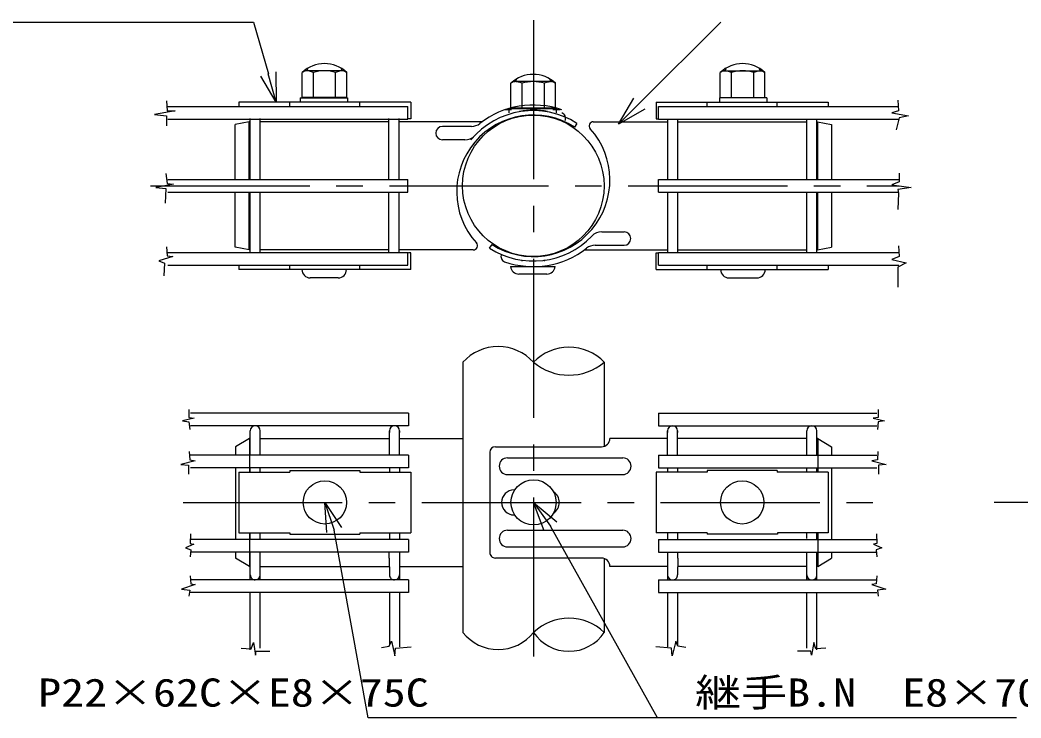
# Model space of a CAD drawing. Units: millimetres, scale not verified. Extents: x -2970 to 2970, y -2100 to 2100.
# Drawn here: x 1166 to 2363, y 418 to 1253 of the extents above; entities that cross this region are included whole.
import ezdxf
from ezdxf.enums import TextEntityAlignment as Align

# ---------------------------------------------------------------- set-up
doc = ezdxf.new("R2010")
doc.units = ezdxf.units.MM
doc.header["$LTSCALE"] = 10
doc.linetypes.add('USER1', pattern=[28.575, 19.05, -3.175, 3.175, -3.175])
for name, color, linetype, lineweight in [('0-0_1', 7, 'Continuous', 25), ('0-1_0', 7, 'Continuous', 25), ('0-2_2', 7, 'Continuous', 25), ('0-4_EXTCNT-L', 1, 'Continuous', 25)]:
    doc.layers.add(name, color=color, linetype=linetype, lineweight=lineweight)
doc.styles.add('ＭＳ ゴシック', font='')
doc.styles.get('ＭＳ ゴシック').set_extended_font_data('MS Gothic')

# ---------------------------------------------------------------- blocks, each defined once
blk = doc.blocks.new('_Open30')
at = {"layer": '0-1_0', "color": 4}
blk.add_line((0, 0), (-10, 0), dxfattribs=at)
blk.add_lwpolyline([(-10, 2.679), (0, 0), (-10, -2.679)], dxfattribs=at)

msp = doc.modelspace()

# ---------------------------------------------------------------- linework, layer by layer
at = {"layer": '0-0_1', "color": 4, "linetype": 'USER1'}
for p, q in [((1780.06, 1253.22), (1780.06, 484.25)), ((1321.8, 1054.76), (2216.96, 1054.76)), ((1360.59, 675.83), (2206.76, 675.83)), ((2704.8, 675.83), (2331.31, 675.83))]:
    msp.add_line(p, q, dxfattribs=at)
at = {"layer": '0-0_1', "color": 4}
for p, q in [((1340.88, 1156.4), (1341.74, 1144.49)), ((2215.76, 1157.44), (2216.61, 1144.67)), ((1326.41, 1140.23), (1340.88, 1138.53)), ((1340.88, 1138.53), (1340.88, 1126.61)), ((2216.61, 1144.67), (2208.95, 1142.12)), ((2208.95, 1142.12), (2228.53, 1138.71)), ((2228.53, 1138.71), (2217.46, 1136.16)), ((2217.46, 1136.16), (2214.06, 1121.69)), ((1340.03, 1069.59), (1341.74, 1057.67)), ((2217.46, 1069.75), (2217.46, 1059.54)), ((1349.4, 1056.82), (1328.12, 1052.56)), ((1341.74, 1057.67), (1349.4, 1056.82)), ((2217.46, 1059.54), (2208.95, 1056.13)), ((2208.95, 1056.13), (2231.94, 1052.72)), ((1328.12, 1052.56), (1340.03, 1051.71)), ((1340.03, 1051.71), (1339.18, 1033.84)), ((2231.94, 1052.72), (2215.76, 1050.17)), ((2215.76, 1050.17), (2216.61, 1045.91)), ((2216.61, 1045.91), (2215.76, 1026.33)), ((2216.61, 982.91), (2217.46, 970.14)), ((1348.54, 970), (1331.52, 964.89)), ((1331.52, 964.89), (1338.33, 962.34)), ((1338.33, 962.34), (1337.48, 947.02)), ((2217.46, 970.14), (2208.95, 966.74)), ((2208.95, 966.74), (2225.98, 962.48)), ((2225.98, 962.48), (2215.76, 957.37)), ((2215.76, 957.37), (2215.76, 933.53)), ((2192.44, 786.98), (2192.44, 777.45)), ((1373.87, 776.5), (1360.05, 773.64)), ((1360.05, 773.64), (1367.67, 772.21)), ((1367.67, 772.21), (1368.63, 763.15)), ((2192.44, 772.21), (2191.48, 763.15)), ((1368.15, 736.93), (1368.63, 726.92)), ((1375.3, 725.49), (1358.14, 721.2)), ((1368.63, 726.92), (1375.3, 725.49)), ((2201.97, 721.2), (2192.91, 720.25)), ((2192.91, 720.25), (2192.91, 709.76)), ((1369.58, 638.26), (1369.1, 626.82)), ((1373.39, 625.87), (1363.38, 621.58)), ((1369.1, 626.82), (1373.39, 625.87)), ((1441.05, 631.39), (1441.05, 631.66)), ((1453.05, 631.39), (1453.05, 631.66)), ((1607.72, 631.66), (1607.72, 631.39)), ((1619.71, 631.66), (1619.71, 631.39)), ((1940.4, 631.66), (1940.4, 631.39)), ((1952.4, 631.66), (1952.4, 631.39)), ((2107.06, 631.39), (2107.06, 631.66)), ((2119.06, 631.39), (2119.06, 631.66)), ((1363.38, 621.58), (1370.06, 619.2)), ((1370.06, 619.2), (1369.1, 610.62)), ((1369.1, 587.74), (1370.06, 578.2)), ((2191.01, 587.74), (2190.05, 578.2)), ((1375.3, 577.73), (1358.62, 572.01)), ((1370.06, 578.2), (1375.3, 577.73)), ((1358.62, 572.01), (1368.63, 570.58)), ((1368.63, 570.58), (1367.67, 563.43)), ((1597.99, 502.21), (1607.35, 503.91)), ((1607.35, 503.91), (1609.91, 509.87)), ((1609.91, 509.87), (1614.16, 491.99)), ((2115.33, 508.16), (2112.78, 492.84)), ((2117.89, 500.5), (2115.33, 508.16)), ((1448.18, 497.95), (1464.36, 497.95)), ((2111.93, 497.95), (2095.75, 497.95)), ((2112.78, 492.84), (2111.93, 497.95)), ((2129.8, 501.35), (2117.89, 500.5))]:
    msp.add_line(p, q, dxfattribs=at)
at = {"layer": '0-0_1'}
for p, q in [((1500.82, 1160.08), (1557.48, 1160.08)), ((1500.82, 1160.08), (1500.82, 1155.08)), ((1557.48, 1160.08), (1557.48, 1155.08)), ((2059.29, 1160.08), (2002.63, 1160.08)), ((2002.63, 1160.08), (2002.63, 1155.08)), ((2059.29, 1160.08), (2059.29, 1155.08)), ((1342.5, 1149.59), (1629.73, 1149.59)), ((1629.73, 1134.59), (1629.73, 1149.59)), ((1753.82, 1145.78), (1745.21, 1145.78)), ((1750.55, 1147.21), (1807.21, 1147.21)), ((1750.55, 1147.21), (1750.55, 1142.21)), ((1811.88, 1145.78), (1803.27, 1145.78)), ((1807.21, 1147.21), (1807.21, 1142.21)), ((1929.73, 1149.59), (2216.96, 1149.59)), ((1929.73, 1134.59), (1929.73, 1149.59)), ((1342.5, 1134.59), (1629.73, 1134.59)), ((1439.73, 1131.42), (1423.06, 1128.09)), ((1423.06, 1062.26), (1423.06, 1128.09)), ((1439.73, 1062.26), (1439.73, 1131.42)), ((1440.4, 1135.18), (1440.4, 1062.26)), ((1452.4, 1135.18), (1452.4, 1062.26)), ((1607.06, 1131.42), (1452.4, 1131.42)), ((1607.06, 1062.26), (1607.06, 1135.18)), ((1619.06, 1062.26), (1619.06, 1135.18)), ((1718.52, 1131.42), (1619.06, 1131.42)), ((1705.66, 1125.92), (1671.11, 1125.92)), ((1832.03, 1129.45), (1828.97, 1125.08)), ((1851.58, 1131.42), (1940.4, 1131.42)), ((1929.73, 1134.59), (2216.96, 1134.59)), ((1940.4, 1134.59), (1940.4, 1062.26)), ((1952.4, 1134.59), (1952.4, 1062.26)), ((1952.4, 1131.42), (2107.06, 1131.42)), ((2107.06, 1062.26), (2107.06, 1134.59)), ((2119.06, 1062.26), (2119.06, 1134.59)), ((2119.73, 1131.42), (2136.4, 1128.09)), ((2119.73, 1131.42), (2119.73, 1062.26)), ((2136.4, 1128.09), (2136.4, 1062.26)), ((1697.75, 1109.82), (1671.11, 1109.82)), ((1342.5, 1062.26), (1629.73, 1062.26)), ((1629.73, 1047.26), (1629.73, 1062.26)), ((1929.73, 1062.26), (2216.96, 1062.26)), ((1929.73, 1047.26), (1929.73, 1062.26)), ((1342.5, 1047.26), (1629.73, 1047.26)), ((1423.06, 981.42), (1423.06, 1047.26)), ((1439.73, 978.09), (1439.73, 1047.26)), ((1440.4, 1047.26), (1440.4, 974.92)), ((1452.4, 1047.26), (1452.4, 980.55)), ((1607.06, 978.37), (1607.06, 1047.26)), ((1619.06, 980.69), (1619.06, 1047.26)), ((1929.73, 1047.26), (2216.96, 1047.26)), ((1940.4, 1047.26), (1940.39, 979.76)), ((1952.4, 1047.26), (1952.4, 979.24)), ((2107.06, 979.67), (2107.06, 1047.26)), ((2119.06, 979.32), (2119.06, 1047.26)), ((2119.73, 1047.26), (2119.73, 978.09)), ((2136.4, 1047.26), (2136.39, 981.42)), ((1861.71, 999.69), (1888.35, 999.69)), ((1727.43, 980.06), (1730.49, 984.44)), ((1853.8, 983.59), (1888.35, 983.59)), ((1342.5, 974.92), (1629.73, 974.92)), ((1439.73, 978.09), (1423.06, 981.42)), ((1452.4, 980.55), (1452.4, 974.92)), ((1607.06, 978.09), (1452.4, 978.09)), ((1607.06, 974.92), (1607.06, 978.37)), ((1619.06, 974.92), (1619.06, 980.69)), ((1707.88, 978.09), (1619.06, 978.09)), ((1629.73, 959.92), (1629.73, 974.92)), ((1840.94, 978.09), (1940.4, 978.09)), ((1929.73, 974.92), (2216.96, 974.92)), ((1929.73, 959.92), (1929.73, 974.92)), ((1940.39, 979.76), (1940.39, 974.92)), ((1952.4, 979.24), (1952.4, 974.92)), ((1952.4, 978.09), (2107.06, 978.09)), ((2107.06, 974.92), (2107.06, 979.67)), ((2119.06, 974.92), (2119.06, 979.32)), ((2119.73, 978.09), (2136.39, 981.42)), ((1342.5, 959.92), (1629.73, 959.92)), ((1929.73, 959.92), (2216.96, 959.92)), ((1630.38, 782.64), (1369.45, 782.64)), ((1630.38, 782.64), (1630.38, 767.64)), ((1929.73, 782.64), (2190.66, 782.64)), ((1929.73, 782.64), (1929.73, 767.64)), ((1630.38, 767.64), (1369.45, 767.64)), ((1929.73, 767.64), (2190.66, 767.64)), ((1441.05, 759.54), (1441.05, 761.64)), ((1441.05, 732.22), (1441.05, 761.64)), ((1453.05, 732.22), (1453.05, 761.65)), ((1453.05, 759.63), (1453.05, 761.64)), ((1607.72, 761.64), (1607.72, 759.63)), ((1619.72, 761.64), (1619.72, 759.54)), ((1940.4, 761.64), (1940.4, 759.54)), ((1952.4, 761.64), (1952.4, 759.63)), ((2107.06, 732.22), (2107.06, 761.65)), ((2107.06, 759.63), (2107.06, 761.64)), ((2119.06, 732.22), (2119.06, 761.64)), ((2119.06, 759.54), (2119.06, 761.64)), ((1440.05, 752.5), (1441.05, 752.5)), ((1453.05, 752.5), (1607.71, 752.5)), ((1619.71, 752.5), (1695.39, 752.5)), ((1940.4, 752.5), (1871.45, 752.5)), ((2107.06, 752.5), (1952.4, 752.5)), ((2120.06, 752.5), (2119.06, 752.5)), ((1453.05, 732.22), (1369.45, 732.22)), ((1423.39, 742.5), (1423.39, 732.22)), ((1441.05, 732.22), (1441.05, 733.19)), ((1630.38, 732.22), (1453.05, 732.22)), ((1630.38, 732.22), (1630.38, 717.22)), ((1727.76, 735.83), (1727.76, 615.83)), ((1734.42, 742.5), (1861.45, 742.5)), ((1929.73, 732.22), (2107.06, 732.22)), ((1929.73, 732.22), (1929.73, 717.22)), ((2107.06, 732.22), (2190.66, 732.22)), ((2119.06, 732.22), (2119.06, 733.19)), ((2136.72, 742.5), (2136.72, 732.22)), ((1748.94, 729.16), (1886.72, 729.16)), ((1630.38, 717.22), (1369.45, 717.22)), ((1423.39, 717.22), (1423.39, 631.39)), ((1441.05, 712.13), (1441.05, 717.22)), ((1453.05, 712.13), (1453.05, 717.22)), ((1607.71, 717.22), (1607.71, 712.13)), ((1619.71, 717.22), (1619.71, 712.13)), ((1748.94, 709.16), (1886.72, 709.16)), ((1929.73, 717.22), (2190.66, 717.22)), ((1940.4, 717.22), (1940.4, 712.13)), ((1952.4, 717.22), (1952.4, 712.13)), ((2107.06, 712.13), (2107.06, 717.22)), ((2119.06, 712.13), (2119.06, 717.22)), ((2136.72, 717.22), (2136.72, 631.39)), ((1756.76, 660.83), (1757.61, 660.83)), ((1441.05, 631.39), (1441.05, 639.53)), ((1453.05, 632.63), (1453.05, 639.53)), ((1607.71, 639.53), (1607.71, 631.39)), ((1619.71, 639.53), (1619.71, 631.39)), ((1748.94, 642.5), (1886.72, 642.5)), ((1940.4, 639.53), (1940.4, 631.39)), ((1952.4, 639.53), (1952.4, 631.39)), ((2107.06, 632.62), (2107.06, 639.53)), ((2119.06, 631.39), (2119.06, 639.53)), ((1630.38, 631.39), (1369.45, 631.39)), ((1423.39, 631.66), (1423.39, 631.39)), ((1630.38, 631.39), (1630.38, 616.39)), ((1929.73, 631.39), (2190.67, 631.39)), ((1929.73, 631.39), (1929.73, 616.39)), ((2136.72, 631.66), (2136.72, 631.39)), ((1630.38, 616.39), (1369.45, 616.39)), ((1423.39, 616.39), (1423.39, 609.16)), ((1441.05, 583.02), (1441.05, 616.39)), ((1453.05, 583.02), (1453.05, 616.39)), ((1607.47, 609.16), (1607.47, 616.39)), ((1619.71, 616.39), (1619.72, 583.02)), ((1748.94, 622.5), (1886.72, 622.5)), ((1929.73, 616.39), (2190.67, 616.39)), ((1940.4, 616.39), (1940.4, 583.02)), ((1952.64, 609.16), (1952.64, 616.39)), ((2107.06, 583.02), (2107.06, 616.39)), ((2119.06, 583.02), (2119.06, 616.39)), ((2136.72, 616.39), (2136.72, 609.16)), ((1607.47, 609.16), (1607.71, 589.02)), ((1952.64, 609.16), (1952.4, 589.02)), ((1630.38, 583.02), (1369.45, 583.02)), ((1630.38, 583.02), (1630.38, 568.02)), ((1929.73, 583.02), (2190.66, 583.02)), ((1929.73, 583.02), (1929.73, 568.02)), ((1630.38, 568.02), (1369.45, 568.02)), ((1441.05, 499.15), (1441.05, 568.02)), ((1453.05, 501.24), (1453.05, 568.02)), ((1607.71, 568.02), (1607.72, 504.99)), ((1619.72, 568.02), (1619.72, 502.91)), ((1929.73, 568.02), (2190.66, 568.02)), ((1940.39, 568.02), (1940.39, 502.91)), ((1952.4, 568.02), (1952.4, 504.99)), ((2107.06, 501.24), (2107.06, 568.02)), ((2119.06, 499.15), (2119.06, 568.02))]:
    msp.add_line(p, q, dxfattribs=at)
at = {"layer": '0-0_1', "color": 4}
for points in [[(1341.74, 1144.49), (1351.1, 1144.49), (1326.41, 1140.23)], [(1340.88, 981.91), (1341.74, 970.85), (1348.54, 970)], [(1367.67, 786.99), (1367.67, 777.45), (1373.87, 776.5)], [(2192.44, 777.45), (2186.24, 776.5), (2200.06, 773.64), (2192.44, 772.21)], [(2191.96, 736.93), (2191.48, 726.92), (2184.81, 725.49), (2201.97, 721.2)], [(1358.14, 721.2), (1367.2, 720.25), (1367.2, 709.76)], [(2190.53, 638.26), (2191.01, 626.82), (2186.72, 625.87), (2196.73, 621.58), (2190.05, 619.2), (2191.01, 610.62)], [(2190.05, 578.2), (2184.81, 577.73), (2201.49, 572), (2191.48, 570.57), (2192.44, 563.42)], [(1430.31, 501.35), (1442.22, 500.5), (1444.78, 508.16)], [(1444.78, 508.16), (1447.33, 492.84), (1448.18, 497.95)], [(1614.16, 491.99), (1615.01, 501.35), (1633.74, 503.06)], [(1945.95, 491.99), (1945.1, 501.35), (1926.37, 503.06)], [(1962.12, 502.21), (1952.76, 503.91), (1950.2, 509.87), (1945.95, 491.99)]]:
    msp.add_lwpolyline(points, dxfattribs=at)
at = {"layer": '0-0_1'}
msp.add_circle((1779.73, 1054.76), 84.67, dxfattribs=at)
for centre, radius, start, end in [((1506.79, 1195.72), 3.33, 269.99984, 351.77771), ((1552.98, 1195.72), 3.33, 188.21078, 269.9999), ((2007.13, 1195.71), 3.33, 270.00005, 351.78918), ((2053.32, 1195.71), 3.33, 188.22224, 270.00012), ((1756.52, 1182.85), 3.33, 270, 351.77787), ((1802.71, 1182.85), 3.33, 188.21094, 270.00006), ((1779.73, 1047.76), 103.67, 70.695, 127.99264), ((1779.73, 1047.76), 91.67, 57.51066, 221.9879), ((1779.73, 1047.76), 97, 57.37257, 140.21863), ((1779.72, 1054.03), 91.33, 79.27688, 100.30576), ((1811.8, 1135.74), 6.67, 335.00104, 70.69495), ((1671.11, 1117.87), 8.05, 90, 270), ((1705.66, 1142.59), 16.67, 270, 307.99444), ((1851.58, 1126.42), 5, 90, 221.98676), ((1697.75, 1126.49), 16.67, 270, 316.15961), ((1779.73, 1061.76), 91.67, 237.51083, 41.98755), ((1779.73, 1061.76), 97, 237.37265, 316.15848), ((1861.71, 983.02), 16.67, 90, 136.15803), ((1888.35, 991.64), 8.05, 270, 90), ((1707.88, 983.09), 5, 270, 41.98926), ((1853.8, 966.92), 16.67, 90, 127.99289), ((1747.66, 970.21), 6.67, 155.00095, 250.69502), ((1779.73, 1061.76), 103.67, 250.69507, 307.99307), ((1447.05, 761.64), 6, 90, 179.99992), ((1447.05, 761.64), 6, 0, 90), ((1613.71, 761.64), 6, 90, 179.99992), ((1613.71, 761.64), 6, 0, 90), ((1946.4, 761.64), 6, 89.99995, 179.99995), ((1946.4, 761.64), 6, 0.00003, 89.99995), ((2113.06, 761.64), 6, 89.99995, 179.99995), ((2113.06, 761.64), 6, 0.00003, 89.99995), ((1861.45, 752.5), 10, 270, 0), ((1734.42, 735.83), 6.67, 90, 179.99992), ((1748.94, 719.16), 10, 90, 270), ((1886.72, 719.16), 10, 270, 90), ((1756.76, 675.83), 15, 90, 270), ((1795.97, 675.83), 15, 301.62469, 58.37531), ((1748.94, 632.5), 10, 90, 270), ((1886.72, 632.5), 10, 270, 90), ((1734.42, 615.83), 6.67, 179.99992, 270), ((1861.45, 599.16), 10, 0, 90), ((1447.05, 589.02), 6, 179.99992, 270), ((1447.05, 589.02), 6, 270, 0), ((1613.71, 589.02), 6, 179.99992, 270), ((1613.72, 589.02), 6, 270, 0), ((1946.39, 589.02), 6, 179.99995, 269.99995), ((1946.4, 589.02), 6, 269.99995, 0.00003), ((2113.06, 589.02), 6, 179.99995, 269.99995), ((2113.06, 589.02), 6, 269.99995, 0.00003)]:
    msp.add_arc(centre, radius, start, end, dxfattribs=at)
at = {"layer": '0-1_0'}
for p, q in [((1633.36, 1155.08), (1427.36, 1155.08)), ((1427.36, 1155.08), (1427.36, 1149.59)), ((1488.36, 1149.59), (1488.36, 1155.08)), ((1557.48, 1155.08), (1500.82, 1155.08)), ((1572.36, 1149.59), (1572.36, 1155.08)), ((1926.75, 1155.08), (2132.75, 1155.08)), ((1987.75, 1149.59), (1987.75, 1155.08)), ((2002.63, 1155.08), (2059.29, 1155.08)), ((2071.75, 1149.59), (2071.75, 1155.08)), ((2132.75, 1155.08), (2132.75, 1149.59)), ((1440.4, 978.09), (1439.73, 978.09)), ((1633.36, 974.43), (1630.38, 974.43)), ((1633.36, 954.43), (1633.36, 974.43)), ((1926.75, 954.43), (1926.75, 974.43)), ((1926.75, 974.43), (1929.73, 974.43)), ((2119.06, 978.09), (2119.73, 978.09)), ((1427.36, 959.92), (1427.36, 954.43)), ((1488.36, 954.43), (1488.36, 959.92)), ((1572.36, 954.43), (1572.36, 959.92)), ((1752.66, 958.25), (1805.92, 958.25)), ((1987.75, 954.43), (1987.75, 959.92)), ((2071.75, 954.43), (2071.75, 959.92)), ((2132.75, 959.92), (2132.75, 954.43)), ((1633.36, 954.43), (1427.36, 954.43)), ((1556.22, 954.43), (1502.89, 954.43)), ((1796, 949.12), (1762.58, 949.12)), ((1926.75, 954.43), (2132.75, 954.43)), ((2003.89, 954.43), (2057.22, 954.43)), ((1546.27, 944.51), (1512.84, 944.51)), ((2013.84, 944.51), (2047.27, 944.51)), ((1695.39, 843.57), (1695.39, 520.18)), ((1864.72, 843.57), (1864.72, 743.04)), ((1607.71, 732.22), (1607.71, 761.64)), ((1619.71, 732.22), (1619.71, 761.64)), ((1940.4, 732.22), (1940.4, 761.64)), ((1952.4, 732.22), (1952.4, 761.64)), ((1440.05, 752.5), (1423.39, 742.5)), ((1440.05, 752.5), (1440.05, 712.13)), ((2120.06, 752.5), (2120.06, 712.13)), ((2120.06, 752.5), (2136.72, 742.5)), ((1427.36, 712.13), (1427.34, 639.53)), ((1427.36, 712.13), (1427.34, 639.53)), ((1427.36, 712.13), (1488.36, 712.13)), ((1427.36, 712.13), (1488.36, 712.13)), ((1488.36, 713.83), (1572.36, 713.83)), ((1488.36, 713.83), (1572.36, 713.83)), ((1488.36, 713.83), (1488.36, 712.13)), ((1488.36, 713.83), (1488.36, 712.13)), ((1572.36, 713.83), (1572.36, 712.13)), ((1572.36, 713.83), (1572.36, 712.13)), ((1572.36, 712.13), (1633.36, 712.13)), ((1572.36, 712.13), (1633.36, 712.13)), ((1633.36, 712.13), (1633.34, 639.53)), ((1633.36, 712.13), (1633.34, 639.53)), ((1987.75, 712.13), (1926.75, 712.13)), ((1987.75, 712.13), (1926.75, 712.13)), ((1926.75, 712.13), (1926.77, 639.53)), ((2071.75, 713.83), (1987.75, 713.83)), ((2071.75, 713.83), (1987.75, 713.83)), ((1987.75, 713.83), (1987.75, 712.13)), ((1987.75, 713.83), (1987.75, 712.13)), ((2071.75, 713.83), (2071.75, 712.13)), ((2071.75, 713.83), (2071.75, 712.13)), ((2132.75, 712.13), (2071.75, 712.13)), ((2132.75, 712.13), (2071.75, 712.13)), ((2132.75, 712.13), (2132.77, 639.53)), ((1427.34, 639.53), (1488.34, 639.53)), ((1427.34, 639.53), (1488.34, 639.53)), ((1440.05, 639.53), (1440.05, 599.16)), ((1488.34, 639.53), (1488.34, 637.83)), ((1488.34, 639.53), (1488.34, 637.83)), ((1488.34, 637.83), (1572.34, 637.83)), ((1488.34, 637.83), (1572.34, 637.83)), ((1572.34, 639.53), (1572.34, 637.83)), ((1572.34, 639.53), (1572.34, 637.83)), ((1572.34, 639.53), (1633.34, 639.53)), ((1572.34, 639.53), (1633.34, 639.53)), ((1987.77, 639.53), (1926.77, 639.53)), ((1987.77, 639.53), (1926.77, 639.53)), ((1987.77, 639.53), (1987.77, 637.83)), ((1987.77, 639.53), (1987.77, 637.83)), ((2071.77, 637.83), (1987.77, 637.83)), ((2071.77, 637.83), (1987.77, 637.83)), ((2071.77, 639.53), (2071.77, 637.83)), ((2071.77, 639.53), (2071.77, 637.83)), ((2132.77, 639.53), (2071.77, 639.53)), ((2132.77, 639.53), (2071.77, 639.53)), ((1440.05, 599.16), (1423.39, 609.16)), ((1440.05, 599.16), (1441.05, 599.16)), ((1453.05, 599.16), (1607.59, 599.16)), ((1619.72, 599.16), (1695.39, 599.16)), ((1861.45, 609.16), (1734.42, 609.16)), ((1864.72, 609.16), (1864.72, 520.18)), ((1940.4, 599.16), (1871.45, 599.16)), ((2107.06, 599.16), (1952.52, 599.16)), ((2120.06, 599.16), (2136.72, 609.16))]:
    msp.add_line(p, q, dxfattribs=at)
for points in [[(1633.36, 1155.08), (1633.36, 1135.08), (1630.38, 1135.08)], [(1926.75, 1155.08), (1926.75, 1135.08), (1929.73, 1135.08)], [(2120.06, 639.53), (2120.06, 599.16), (2119.06, 599.16)]]:
    msp.add_lwpolyline(points, dxfattribs=at)
for centre, radius in [((1530.35, 675.83), 25.89), ((1780.06, 675.83), 27), ((2029.76, 675.83), 25.89)]:
    msp.add_circle(centre, radius, dxfattribs=at)
for centre, radius, start, end in [((1529.9, 1162.42), 38.59, 46.28845, 133.71123), ((2030.21, 1162.42), 38.59, 46.28873, 133.7115), ((1779.63, 1149.56), 38.59, 46.28861, 133.71139), ((1762.58, 959.07), 9.95, 184.74641, 270), ((1796, 959.07), 9.95, 270, 355.25359), ((1512.84, 954.46), 9.95, 180.14714, 269.99984), ((1546.27, 954.46), 9.95, 269.99984, 359.85295), ((2013.84, 954.46), 9.95, 180.147, 270.00012), ((2047.27, 954.46), 9.95, 270.00012, 359.85282), ((1737.72, 805.14), 57.18, 42.23512, 137.76805), ((1822.39, 802.76), 58.8, 43.94705, 136.05266), ((1822.39, 893.79), 65.68, 229.87007, 310.12909), ((1822.39, 475.56), 61.51, 46.51018, 133.49557), ((1737.73, 553.71), 54, 218.38161, 321.61478), ((1822.39, 548.49), 50.92, 213.7664, 326.23242)]:
    msp.add_arc(centre, radius, start, end, dxfattribs=at)
at = {"layer": '0-2_2'}
for p, q in [((1503.23, 1160.44), (1503.23, 1190.32)), ((1506.94, 1192.39), (1503.36, 1190.32)), ((1552.99, 1192.38), (1506.81, 1192.38)), ((1516.57, 1160.44), (1516.57, 1190.32)), ((1543.23, 1160.44), (1543.23, 1190.32)), ((1552.99, 1192.38), (1556.57, 1190.32)), ((1556.57, 1160.44), (1556.57, 1190.32)), ((2007.12, 1192.38), (2003.54, 1190.32)), ((2003.54, 1160.44), (2003.54, 1190.32)), ((2007.12, 1192.38), (2053.3, 1192.38)), ((2016.88, 1160.44), (2016.88, 1190.32)), ((2043.54, 1160.44), (2043.54, 1190.32)), ((2053.18, 1192.38), (2056.75, 1190.32)), ((2056.88, 1160.44), (2056.88, 1190.32)), ((1756.54, 1179.52), (1752.97, 1177.46)), ((1752.97, 1147.58), (1752.97, 1177.46)), ((1802.73, 1179.52), (1756.54, 1179.52)), ((1766.3, 1147.58), (1766.3, 1177.46)), ((1792.97, 1147.58), (1792.97, 1177.46)), ((1802.73, 1179.52), (1806.3, 1177.46)), ((1806.3, 1147.58), (1806.3, 1177.46)), ((1556.57, 1160.44), (1503.23, 1160.44)), ((2003.54, 1160.44), (2056.88, 1160.44)), ((1806.3, 1147.58), (1752.97, 1147.58)), ((1765.96, 965.89), (1765.96, 964.62)), ((1792.62, 966.1), (1792.62, 964.62))]:
    msp.add_line(p, q, dxfattribs=at)
for centre, radius, start, end in [((1506.81, 1168.28), 24.11, 66.12571, 90.00011), ((1529.88, 1148.32), 44.06, 72.36196, 107.59179), ((1552.99, 1168.27), 24.11, 89.99984, 113.89236), ((2007.12, 1168.27), 24.11, 66.1076, 90.00012), ((2030.23, 1148.32), 44.06, 72.40817, 107.63799), ((2053.3, 1168.27), 24.11, 89.99984, 113.87425), ((1756.54, 1155.41), 24.11, 66.12587, 90.00027), ((1779.61, 1135.46), 44.06, 72.36212, 107.59195), ((1802.73, 1155.41), 24.11, 90, 113.89252)]:
    msp.add_arc(centre, radius, start, end, dxfattribs=at)
at = {"layer": '0-4_EXTCNT-L', "color": 4}
msp.add_line((2004.08, 1250.69), (1906.6, 1153.2), dxfattribs=at)
for points in [[(934.42, 1250.69), (1445.1, 1250.69), (1462.69, 1188.74)], [(2336.67, 417.77), (1928.35, 417.77), (1800.32, 647.29)], [(2357.94, 417.77), (1582.17, 417.77), (1541.51, 642.66)]]:
    msp.add_lwpolyline(points, dxfattribs=at)

# ---------------------------------------------------------------- block references
at = {"layer": '0-4_EXTCNT-L', "xscale": 3.5, "yscale": 3.5}
for p, rotation in [((1472.25, 1155.08), 285.85654), ((1881.85, 1128.45), 225), ((1530.35, 675.83), 108.59372), ((1780.06, 675.83), 125.38478)]:
    msp.add_blockref('_Open30', p, dxfattribs=dict(at, rotation=rotation))

# ---------------------------------------------------------------- texts
at = {"layer": '0-4_EXTCNT-L', "color": 4, "style": 'ＭＳ ゴシック', "width": 1.2}
for s, p in [('パネル金具B.N\u3000P22×62C×E8×75C', (774.17, 421.29)), ('継手B.N\u3000E8×70C', (1973.35, 421.29))]:
    msp.add_text(s, height=33.67, dxfattribs=at).set_placement(p, align=Align.BOTTOM_LEFT)

doc.saveas('drawing.dxf')
